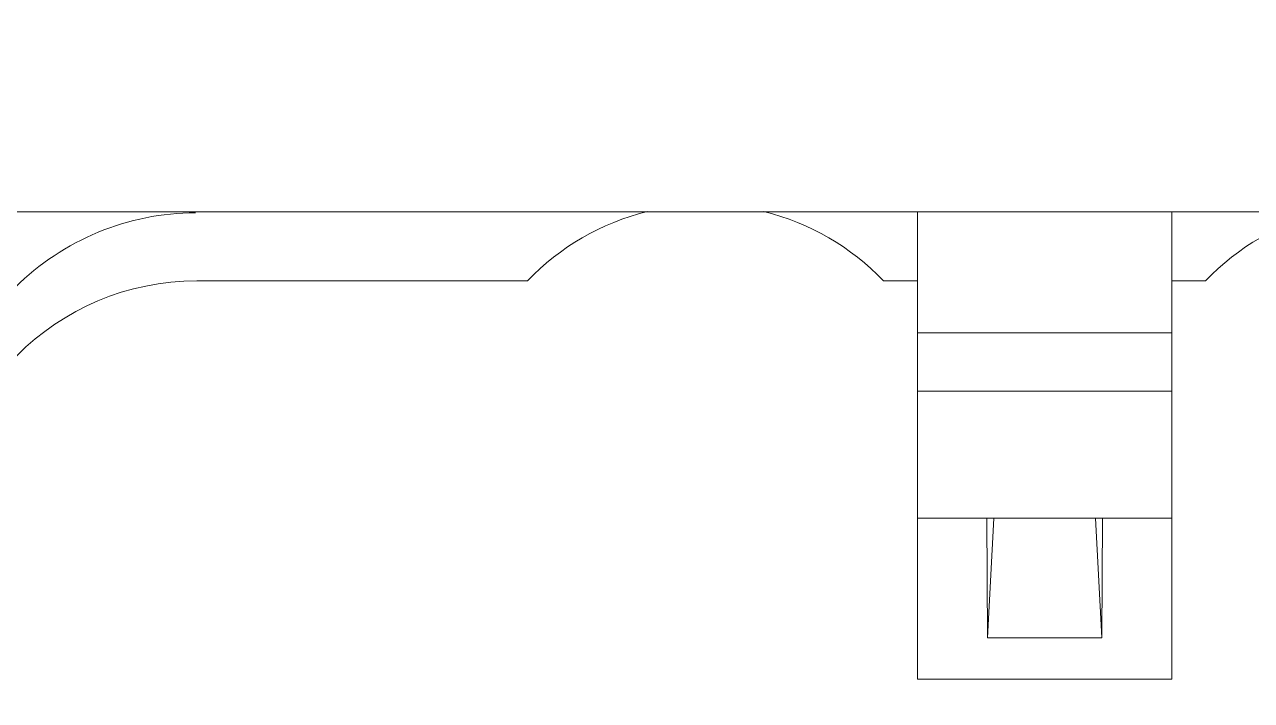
# Model space of a CAD drawing. Header units: millimetres. Extents: x 42151 to 59780, y 37376 to 44547.
# Drawn here: x 48314.39 to 48328.87, y 43302.3 to 43310.27 of the extents above; entities that cross this region are included whole.
import ezdxf

# ---------------------------------------------------------------- set-up
doc = ezdxf.new("R2010")
doc.units = ezdxf.units.MM
doc.set_wipeout_variables(frame=1)
doc.layers.add('000-PI-Oprema', color=30, linetype='Continuous', lineweight=5)
doc.layers.add('SI-ORMAR-Oprema', color=30, linetype='Continuous', lineweight=5)
doc.layers.add('004-PI-DIN Šina', color=3, linetype='Continuous')

# ---------------------------------------------------------------- blocks, each defined once
blk = doc.blocks.new('*U117')
at = {"layer": '004-PI-DIN Šina'}
for p, q in [((297.61, 57.85), (-241.3, 57.85)), ((297.61, 57.789), (-241.3, 57.789))]:
    blk.add_line(p, q, dxfattribs=at)
blk = doc.blocks.new('6ES7531-7KF00-0AB0')
blk.add_wipeout([(-17.038, 69.029), (17.762, 69.029), (17.762, -77.96), (-17.038, -77.971)]).dxf.layer = 'SI-ORMAR-Oprema'
at = {"layer": 'SI-ORMAR-Oprema', "linetype": 'Continuous'}
for p, q in [((12.762, 58.845), (-12.038, 58.845)), ((-1.138, 58.845), (-1.138, 57.418)), ((1.862, 58.845), (1.862, 57.418)), ((-5.738, 58.029), (-9.638, 58.029)), ((-1.138, 58.029), (-1.538, 58.029)), ((2.262, 58.029), (1.862, 58.029)), ((-1.138, 57.418), (-1.138, 56.729)), ((-1.138, 57.418), (1.862, 57.418)), ((1.862, 57.418), (1.862, 56.729)), ((-1.138, 56.729), (-1.138, 55.229)), ((-1.138, 56.729), (1.862, 56.729)), ((1.862, 56.729), (1.862, 55.229)), ((-1.138, 55.229), (-1.138, 53.329)), ((-1.138, 55.229), (1.862, 55.229)), ((-0.32, 55.229), (-0.312, 53.818)), ((-0.238, 55.229), (-0.312, 53.818)), ((1.036, 53.818), (0.962, 55.229)), ((1.036, 53.818), (1.044, 55.229)), ((1.862, 55.229), (1.862, 53.329)), ((-0.312, 53.818), (1.036, 53.818)), ((1.862, 53.329), (-1.138, 53.329))]:
    blk.add_line(p, q, dxfattribs=at)
for centre, radius, start, end in [((-3.638, 56.029), 2.9, 103.753, 136.3972), ((-3.638, 56.029), 2.9, 43.6028, 76.247), ((4.362, 56.029), 2.9, 103.753, 136.3972), ((-9.638, 55.029), 3, 90, 180)]:
    blk.add_arc(centre, radius, start, end, dxfattribs=at)
blk.add_open_spline([(-9.655, 58.833), (-10.049, 58.833), (-10.833, 58.672), (-11.836, 58.011), (-12.329, 57.261), (-12.494, 56.8), (-12.522, 56.709)], degree=3, knots=[0, 0, 0, 0, 0.308367, 0.616734, 0.925101, 1, 1, 1, 1], dxfattribs=at)

msp = doc.modelspace()

# ---------------------------------------------------------------- block references
at = {"layer": '000-PI-Oprema'}
msp.add_blockref('*U117', (48098.326, 43246.632), dxfattribs=at)

# ---------------------------------------------------------------- next in the draw order: block references
at = {"layer": '000-PI-Oprema', "ltscale": 0.25}
msp.add_blockref('6ES7531-7KF00-0AB0', (48326.065, 43249.218), dxfattribs=at)

doc.saveas('drawing.dxf')
